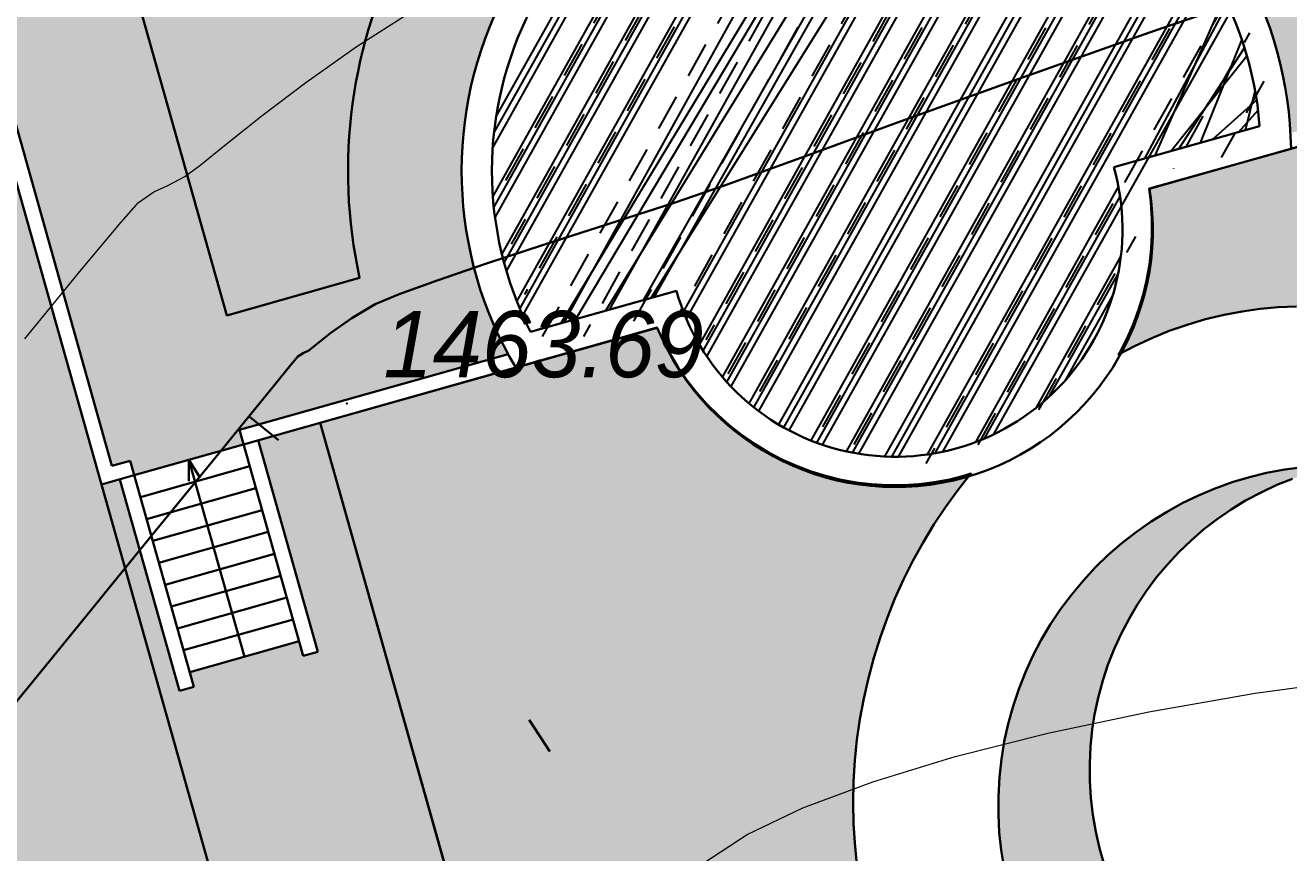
# Model space of a CAD drawing. Header units: millimetres. Extents: x 474337 to 1180020, y 4124662 to 4776603.
# Drawn here: x 790137 to 806816, y 4375199 to 4386120 of the extents above; entities that cross this region are included whole.
import ezdxf

# ---------------------------------------------------------------- set-up
doc = ezdxf.new("R2010")
doc.units = ezdxf.units.MM
doc.header["$PDMODE"] = 32
doc.header["$PDSIZE"] = 0.33
doc.layers.add('(004) Точки рельефа', color=7, linetype='Continuous')
doc.layers.add('(031) Горизонтали', color=42, linetype='Continuous')
doc.layers.add('(032) Горизонтали утолщенные', color=32, linetype='Continuous', lineweight=30)
doc.layers.add('(042) Бергштрих11', color=32, linetype='Continuous', lineweight=30)
doc.styles.add('D-431', font='')
doc.styles.get('D-431').set_extended_font_data('D431', italic=True)

# ---------------------------------------------------------------- blocks, each defined once
blk = doc.blocks.new('dfgfdgf')
at = {"lineweight": 30}
h = blk.add_hatch(color=72, dxfattribs=at)
h.dxf.hatch_style = 1
h.paths.add_polyline_path([(3363175.572349286, -577174.0589696533), (3364996.809610581, -577174.0589672691, -0.1774159377600449), (3366802.83021233, -573021.0367828972, 0.193708035067241), (3369075.572338318, -568381.9795753128), (3369075.572337842, -568268.0591272675, -0.07551545750118495), (3363175.572336888, -566490.8628164025)])
h = blk.add_hatch()
h.set_pattern_fill('CLAY', color=4, scale=99.99999999999997, angle=45.00000006659761)
h.set_pattern_definition([(45.0000000665976, (-575947067.8317208, -4598248916.742373), (-336.7596049315248, 336.7596041486615), []), (45.0000000665976, (-575947123.9583218, -4598248860.615773), (-336.7596049315248, 336.7596041486615), []), (45.0000000665976, (-575947180.0849223, -4598248804.489172), (-336.7596049315248, 336.7596041486615), []), (45.0000000665976, (-575947292.338124, -4598248692.23597), (-336.7596049315248, 336.7596041486615), [476.2499999999999, -317.4999999999999])])
h.paths.add_polyline_path([(3372975.572338318, -568447.0350367195), (3372975.572335934, -566447.035036683, -0.02702392205420983), (3370975.572335934, -566447.0350388495), (3370975.572338318, -568447.0350395805, -0.1934172464002262), (3368135.212090706, -574377.5789395935, 0.2407304600075199), (3366975.572350239, -578474.0589644081), (3368975.578885907, -578474.0589629776, 1.002089552791043), (3374975.565814557, -578474.058955825), (3376975.572350239, -578474.0589534409, 0.2407304600075227), (3375815.932599759, -574377.5789305336, -0.1934172464002246)])
for p, q in [((3361175.572335934, -565401.2028710014, -13.30600000009872), (3361175.572351193, -578674.0589715607, -13.30600000009872)), ((3360975.572335457, -565512.2448937065, -13.30600000009872), (3360975.572351193, -578874.0589720375, -13.30600000009872)), ((3368975.572350239, -578474.0589629776, -13.30600000009872), (3366975.572350239, -578474.0589644081, -13.30600000009872)), ((3374975.572350239, -578474.058955825, -13.30600000009872), (3376975.572350239, -578474.0589534409, -13.30600000009872)), ((3361175.572351193, -578674.0589715607, -13.30600000009872), (3361425.572351193, -578674.0589725144, -13.30600000009872)), ((3361425.572351193, -578674.0589715607, -13.30600000009872), (3361425.572355008, -581774.0589696533, -13.30600000009872)), ((3362925.572351193, -578674.0589701302, -13.30600000009872), (3362925.572355008, -581774.0589682228, -13.30600000009872)), ((3362925.572350716, -578674.058970607, -13.30600000009872), (3366609.109035706, -578674.0589653618, -13.30600000009872)), ((3360975.572351193, -578874.0589720375, -13.30600000009872), (3361425.57235167, -578874.0589710838, -13.30600000009872)), ((3361225.572352147, -578874.0589720375, -13.30600000009872), (3361225.572355008, -581774.058970607, -13.30600000009872)), ((3361425.57235167, -578874.0589710838, -13.30600000009872), (3362925.572351193, -578874.0589696533, -13.30600000009872)), ((3362175.572351193, -578874.058970607, -13.30600000009872), (3362098.447731232, -579142.4304477341, -13.30600000009872)), ((3362175.572354531, -581574.0589691765, -13.30600000009872), (3362175.572351193, -578874.058970607, -13.30600000009872)), ((3362175.572351193, -578874.058970607, -13.30600000009872), (3362252.696971154, -579142.4304477341, -13.30600000009872)), ((3362925.572351193, -578874.0589696533, -13.30600000009872), (3366658.354447102, -578874.0589658386, -13.30600000009872)), ((3363125.572350716, -578874.0589710838, -13.30600000009872), (3363125.572354054, -581774.0589686997, -13.30600000009872)), ((3361425.572352147, -579174.0589710838, -13.30600000009872), (3362925.57235167, -579174.0589691765, -13.30600000009872)), ((3361425.572352147, -579474.0589715607, -13.30600000009872), (3362925.57235167, -579474.0589696533, -13.30600000009872)), ((3361425.572352147, -579774.0589710838, -13.30600000009872), (3362925.572352147, -579774.0589696533, -13.30600000009872)), ((3361425.572352624, -580074.0589710838, -13.30600000009872), (3362925.572352624, -580074.0589691765, -13.30600000009872)), ((3361425.5723531, -580374.058970607, -13.30600000009872), (3362925.5723531, -580374.0589691765, -13.30600000009872)), ((3361425.572353577, -580674.0589701302, -13.30600000009872), (3362925.572353577, -580674.0589686997, -13.30600000009872)), ((3361425.572354054, -580974.0589701302, -13.30600000009872), (3362925.572354054, -580974.0589682228, -13.30600000009872)), ((3361425.572354054, -581274.058970607, -13.30600000009872), (3362925.572354054, -581274.0589686997, -13.30600000009872)), ((3361425.572354531, -581574.0589701302, -13.30600000009872), (3362925.572354054, -581574.0589686997, -13.30600000009872)), ((3361225.572355008, -581774.058970607, -13.30600000009872), (3361425.572355008, -581774.0589710838, -13.30600000009872)), ((3362925.572354531, -581774.0589696533, -13.30600000009872), (3363125.572354054, -581774.0589696533, -13.30600000009872))]:
    blk.add_line(p, q, dxfattribs=at)
at = {"lineweight": 30, "elevation": -13.30600000009872}
for points in [[(3369075.572337842, -568268.0591284401), (3369075.572338318, -568381.9795753128, -0.1937080350672396), (3366802.83021233, -573021.0367828972, 0.1774159377600455), (3364996.809610581, -577174.0589672691), (3363175.572349286, -577174.0589696533), (3363175.572336888, -566490.8628174431)], [(3370576.405132031, -568421.2369472153, -0.1938973094135333), (3367853.406549668, -574093.2553998596, 0.2588908915516306), (3366658.354448533, -578874.0589653618), (3368598.655972695, -578874.0589639313)], [(3373374.739544606, -568421.2369438774, 0.1938973094135333), (3376097.73814032, -574093.255389846, -0.2588908915516306), (3377292.7902529, -578874.058952964), (3375352.488728261, -578874.0589563019)], [(3370975.572338318, -568447.0350395805, -0.1934172464002267), (3368135.212090706, -574377.5789395935, 0.2407304600075183), (3366975.572350239, -578474.0589644081, 4.538970754518171)], [(3372975.572338318, -568447.0350367195, 0.1934172464002267), (3375815.932599759, -574377.5789305336, -0.2407304600075183), (3376975.572350239, -578474.0589534409, -4.538970754518171)]]:
    blk.add_lwpolyline(points, format="xyb", dxfattribs=at)
at = {"lineweight": 30}
for radius, start, end in [(2999.999999999999, 179.8804025087066, 0.1195976013499049), (3399.999999999999, 186.6504799272528, 353.3495202394531)]:
    blk.add_arc((3371975.572350239, -578480.3210684425, -13.30600000009872), radius, start, end, dxfattribs=at)

msp = doc.modelspace()

# ---------------------------------------------------------------- hatches: boundary and pattern name
at = {"lineweight": 30}
h = msp.add_hatch(color=74, dxfattribs=at)
h.dxf.hatch_style = 1
edge = h.paths.add_edge_path()
edge.add_line((791142.858121872, 4380058.070827484), (787512.8378745165, 4392917.329172573))
edge.add_arc((793330.2589710951, 4412799.362527847), 20715.63753754391, 214.949795198802, 253.6906883453296, ccw=False)
edge.add_line((776350.5971750021, 4400932.234658241), (756616.8378717924, 4395361.635821356))
edge.add_arc((757550.9454141855, 4392510.768746376), 2999.999996539947, 108.1417630862229, 155.5912177492283)
edge.add_line((754819.0844278336, 4393750.500786781), (752012.4665727915, 4385460.718791818))
edge.add_line((752012.4665728807, 4385460.718791962), (763424.4445422438, 4383523.27578894))
edge.add_line((763424.4445421696, 4383523.275788307), (762063.5971561291, 4384467.226981533))
edge.add_line((762063.597156167, 4384467.226982117), (762681.9377056804, 4388109.392821721))
edge.add_line((762681.937705636, 4388109.392821312), (764278.0710564667, 4388551.329232267))
edge.add_line((764278.0710564852, 4388551.329232216), (780446.7136138758, 4385806.334182135))
edge.add_line((780446.7136138678, 4385806.334182739), (779325.2826957799, 4379200.852165241))
edge.add_line((779325.2826957703, 4379200.852165222), (781297.0683723992, 4378866.096667244))
edge.add_line((781297.068372488, 4378866.09666729), (780184.0045970401, 4372309.899006437))
edge.add_line((780184.0045969486, 4372309.89900589), (779949.6959364569, 4370929.759703454))
edge.add_line((779949.6959365606, 4370929.759703636), (779372.2294575344, 4367528.359634925))
edge.add_line((779372.2294574976, 4367528.359634399), (775034.2165741387, 4368264.822206975))
edge.add_line((775034.2165740728, 4368264.822207451), (775101.164761609, 4368659.162185207))
edge.add_line((775101.1647616625, 4368659.162184715), (764016.4850511902, 4370541.038870336))
edge.add_line((764016.4850511551, 4370541.038870811), (765039.8389267507, 4376568.824904858))
edge.add_line((765039.8389267921, 4376568.824904442), (763899.7868140626, 4377359.621554069))
edge.add_line((763899.7868140936, 4377359.621554375), (764234.063753364, 4379328.5884128))
edge.add_line((764234.0637533665, 4379328.588413239), (750713.4976608142, 4381624.012244986))
edge.add_line((750713.4976607561, 4381624.012244225), (743444.3669685399, 4360153.505096902))
edge.add_line((743444.3669685125, 4360153.505097389), (759008.2981204472, 4357511.173539159))
edge.add_line((759008.2981204987, 4357511.173539162), (757647.4507353895, 4358455.124733319))
edge.add_line((757647.4507353306, 4358455.124732971), (758265.7912839126, 4362097.290571644))
edge.add_line((758265.7912839651, 4362097.290572166), (759861.9246338644, 4362539.226983122))
edge.add_line((759861.9246338606, 4362539.22698307), (776030.5671940452, 4359794.231932989))
edge.add_line((776030.5671941042, 4359794.23193264), (774909.1362746194, 4353188.749915142))
edge.add_line((774909.1362745762, 4353188.749915123), (776880.9219512051, 4352853.994417145))
edge.add_line((776880.9219511747, 4352853.994417191), (775767.8581752612, 4346297.7967582))
edge.add_line((775767.8581752777, 4346297.796758652), (775533.5443291819, 4344917.626908835))
edge.add_line((775533.5443291664, 4344917.626908302), (774956.0778501402, 4341516.226839591))
edge.add_line((774956.0778501034, 4341516.226840019), (770618.0649672102, 4342252.689412595))
edge.add_line((770618.0649672747, 4342252.689412117), (770685.0183399493, 4342647.059935391))
edge.add_line((770685.0183399916, 4342647.05993557), (759600.3386416265, 4344528.936619328))
edge.add_line((759600.3386415243, 4344528.936619759), (760623.6925171199, 4350556.722647286))
edge.add_line((760623.6925171614, 4350556.722646713), (759483.6403927903, 4351347.519304723))
edge.add_line((759483.6403927803, 4351347.519305229), (759817.9173320507, 4353316.486165517))
edge.add_line((759817.9173320532, 4353316.486165047), (742145.3980569295, 4356316.798552003))
edge.add_line((742145.398056984, 4356316.798552513), (737247.9898566473, 4341851.54235913))
edge.add_line((737247.9898566008, 4341851.542358398), (709857.8363758351, 4296443.396559943))
edge.add_arc((712517.7914998531, 4295056.083062172), 3000.00000061946, 152.4554713940876, 276.6997558660377)
edge.add_line((712867.791015625, 4292076.56962204), (732177.9812309721, 4296180.354514671))
edge.add_line((732177.9812309742, 4296180.354514122), (731830.4968300192, 4300019.685190993))
edge.add_line((731830.4968299866, 4300019.685191154), (736178.4058240885, 4300410.436906897))
edge.add_line((736178.4058240652, 4300410.436906815), (734727.4939336097, 4319832.006400984))
edge.add_line((734727.4939336777, 4319832.006401062), (741078.811841243, 4320306.489304311))
edge.add_line((741078.8118412495, 4320306.489304543), (742014.1460951718, 4321880.544523583))
edge.add_line((742014.1460951567, 4321880.544523239), (745566.2144921441, 4322145.906098644))
edge.add_line((745566.2144920826, 4322145.906099319), (746725.0445836511, 4320728.297967691))
edge.add_line((746725.0445836782, 4320728.297966957), (753076.4318101648, 4321202.786047428))
edge.add_line((753076.4318101406, 4321202.786047935), (753169.1457428784, 4319960.964285784))
edge.add_line((753169.1457428932, 4319960.964285851), (756160.7195553939, 4320183.895994987))
edge.add_line((756160.719555378, 4320183.89599514), (757215.1852941819, 4306069.062598543))
edge.add_line((757215.1852942705, 4306069.062598228), (752229.1988877978, 4305696.57843951))
edge.add_line((752229.1988877058, 4305696.578439713), (752527.1933373185, 4301707.693969361))
edge.add_line((752527.1933373213, 4301707.693968773), (748139.4204216346, 4301379.900074444))
edge.add_line((748139.4204217196, 4301379.900074959), (748184.1195892022, 4300781.567404453))
edge.add_line((748184.1195892096, 4300781.567404747), (744856.8596652416, 4300533.000414965))
edge.add_line((744856.8596651554, 4300533.000414848), (745208.4481462548, 4292081.724928507))
edge.add_line((745208.4481463432, 4292081.724927902), (746925.9812364631, 4269947.3545175))
edge.add_line((746925.9812364578, 4269947.354517937), (751348.981236327, 4269079.3545191))
edge.add_line((751348.9812362194, 4269079.35451889), (753118.9812357394, 4271029.354519972))
edge.add_line((753118.9812357426, 4271029.354519844), (753932.2509355347, 4274133.482828381))
edge.add_line((753932.2509355545, 4274133.482829094), (753819.8400434062, 4274189.149869963))
edge.add_line((753819.8400434256, 4274189.149869919), (755767.2788287299, 4280410.103343625))
edge.add_line((755767.2788287401, 4280410.10334301), (762025.5699245845, 4293875.473556372))
edge.add_line((762025.569924593, 4293875.473556519), (762927.2708352227, 4294985.642415861))
edge.add_line((762927.2708351612, 4294985.642416), (763792.0061671135, 4295461.696672773))
edge.add_line((763792.0061671734, 4295461.69667244), (764488.0188607342, 4295428.742747941))
edge.add_line((764488.0188606977, 4295428.74274826), (767707.9812305212, 4293450.354521707))
edge.add_line((767707.9812306166, 4293450.354521751), (770597.9812311588, 4290687.354523397))
edge.add_line((770597.9812310934, 4290687.354523659), (770844.8378306694, 4289929.086873292))
edge.add_line((770844.8378306627, 4289929.086873055), (772276.7757067935, 4289102.095524543))
edge.add_line((772276.775706768, 4289102.095524788), (772510.8511687437, 4291780.358070465))
edge.add_line((772510.8511687517, 4291780.358070374), (779230.0863723211, 4317707.598745205))
edge.add_line((779230.0863723755, 4317707.598745346), (783939.8761070871, 4335881.080996362))
edge.add_line((783939.8761070967, 4335881.08099556), (788793.1224360092, 4347430.573498861))
edge.add_arc((796894.3725156784, 4343510.146588326), 9000.000000837656, 91.46674104019252, 154.1763307236685, ccw=False)
edge.add_line((796664.002535224, 4352507.19775486), (798917.8351808962, 4352515.447771579))
edge.add_line((798917.8351808786, 4352515.447771072), (791142.8581219199, 4380058.070826658))
h = msp.add_hatch(color=253, dxfattribs=at)
h.dxf.hatch_style = 1
h.paths.add_polyline_path([(808462.7906000614, 4398946.666759491, 0.003970337575685585), (808680.8719141483, 4399188.727240562), (807184.3931726217, 4400515.58494854, -0.1242816998926293), (799693.3833627701, 4395411.479293823), (800240.2359240055, 4393474.267436028, 0.1935040207858734), (804397.4875357151, 4388767.365237236, -0.2480971530520971), (806839.4612759352, 4384696.885920525), (810384.4602029324, 4385697.59822464), (810438.7945225239, 4385505.120221138), (811882.3795458078, 4385912.627620697), (811828.045226574, 4386105.105623245), (812068.6427308321, 4386173.023523331)])
h.paths.add_polyline_path([(806834.034314394, 4397354.666659355), (809736.3553005457, 4387073.265347481), (807983.6147446632, 4386578.486908913, 0.1774159377600469), (805117.2603644133, 4390084.669483185, -0.1937080350672392), (801669.6959404945, 4393931.812328339), (801638.7469896078, 4394041.448231697, 0.07551545750467799)], flags=16)
h.paths.add_polyline_path([(796998.691319704, 4394650.798816681, -0.1242816998698411), (787944.45829463, 4395084.373282433), (787362.7007542849, 4393170.85344696, 0.003970337565356283), (787675.1662641764, 4393078.560213089), (791281.0183953047, 4380304.916975975), (791521.615899086, 4380372.834874153), (791575.9502191544, 4380180.356872559), (793019.5352414846, 4380587.86427021), (792965.2009227276, 4380780.342272758), (796510.1998497248, 4381781.054577827, -0.2480971530107912), (796463.2251284122, 4386527.614487648, 0.19350402050193), (797545.5438827276, 4392713.586948395)])
h.paths.add_polyline_path([(796056.8848990202, 4392465.752954483), (796087.8338490725, 4392356.117052078, -0.1937080350672381), (795160.8696042299, 4387274.095226288, 0.177415937760046), (794551.0315828323, 4382786.623636246), (792798.2910274267, 4382291.845196724), (789895.9700422287, 4392573.246509552, 0.07551545750244902)], flags=16)
h = msp.add_hatch(color=253, dxfattribs=at)
h.dxf.hatch_style = 1
h.paths.add_polyline_path([(812315.45505023, 4386034.879838943), (812074.8575488329, 4385966.961938858), (812862.7051864862, 4383176.030894279), (812670.2271848917, 4383121.696574211), (812615.892865181, 4383314.174578667), (811172.3078409433, 4382906.667180061), (811226.6421616077, 4382714.189176559), (811034.164157629, 4382659.854855537), (810246.316519618, 4385450.78590107), (809428.2850046158, 4385219.865040779), (818639.977207303, 4352587.670062065), (821753.9988116026, 4352599.068748474)])
h.paths.add_polyline_path([(794030.044759512, 4380873.119450569), (793212.0132454634, 4380642.198592186), (793999.8608831167, 4377851.267546654), (793807.3828810453, 4377796.933226585), (793753.0485608578, 4377989.411230087), (792309.463537693, 4377581.903831482), (792363.7978568077, 4377389.425827026), (792171.3198543787, 4377335.091508865), (791383.472217083, 4380126.02255249), (791142.8747115135, 4380058.104652405), (798917.8403772116, 4352515.478382111), (802031.8619815111, 4352526.87706852)])
h = msp.add_hatch(color=74, dxfattribs=at)
h.dxf.hatch_style = 1
h.paths.add_polyline_path([(801855.8886785507, 4379051.271743774), (801989.7282521725, 4379293.149284363), (802133.2333025932, 4379529.420580864), (802286.1693835258, 4379759.699604988), (802448.2866085768, 4379983.610087395), (802620.9845993519, 4380202.885825157), (802540.2972277403, 4380177.325962067), (802340.4741057158, 4380127.119531631), (802137.9764795303, 4380089.110625267), (801933.5481885672, 4380063.438862801), (801727.940163374, 4380050.198542595), (801521.9076712132, 4380049.438302994), (801303.9153403044, 4380062.612508774), (801107.8669017553, 4380085.99477005), (800908.8227555752, 4380121.836881638), (800703.3438876867, 4380172.200409889), (800511.7661509514, 4380231.335663795), (800318.6649957895, 4380304.042040825), (800125.6979976892, 4380390.74881649), (799948.2343130112, 4380483.42004776), (799771.7151584625, 4380589.678948402), (799588.6304451227, 4380716.845700264), (799429.7083326578, 4380841.990338326), (799278.4633415937, 4380976.408996582), (799135.4685498476, 4381119.600370407), (799001.2602311373, 4381271.024360657), (798870.7838028669, 4381438.139515877), (798750.3216456175, 4381614.131487846), (798646.8921720982, 4381786.328539848), (798549.6906776428, 4381973.481807709), (798479.0630931854, 4382129.001114845), (794030.051266551, 4380873.096400261), (796947.8288340569, 4370536.940518379), (801155.6444115639, 4374761.477132797), (801115.7174085379, 4375044.826607704), (801087.7919535637, 4375327.497933388), (801072.1229079962, 4375586.085036278), (801066.5674785376, 4375862.466134071), (801072.1856833696, 4376138.845993996), (801088.9683465958, 4376414.773072243), (801116.8880544901, 4376689.796565056), (801155.899196744, 4376963.467144966), (801205.9380438328, 4377235.337696075), (801266.9228481054, 4377504.964037895), (801338.7539818287, 4377771.905660629), (801421.3140945435, 4378035.726439476), (801514.4683092833, 4378295.995344162), (801618.0644382238, 4378552.28715229), (801731.9332377911, 4378804.183134079)])
h.paths.add_polyline_path([(809427.2886424065, 4385221.231528282), (804972.1673412323, 4383962.977945328), (804995.0607370138, 4383784.310450554), (805009.3888735771, 4383562.193637848), (805010.5043581724, 4383364.269486427), (805000.4202078581, 4383169.298251152), (804977.3327542543, 4382964.561992645), (804937.9535515308, 4382745.073493004), (804894.2064203024, 4382561.159039497), (804834.4728907347, 4382363.9741745), (804762.9035848379, 4382170.770136833), (804679.7614011765, 4381982.256628036), (804572.3582133055, 4381773.921994209), (804787.4124382734, 4381888.041073799), (805009.4935914278, 4381992.15336132), (805236.4530597925, 4382085.152319908), (805487.5549457073, 4382172.722914696), (805716.0920628309, 4382240.192501068), (805962.0095940828, 4382299.39391613), (806199.917350173, 4382344.45868206), (806439.1763664484, 4382377.800149918), (806679.0952558517, 4382399.418100357), (806918.9595297575, 4382409.36339283), (807159.1923378706, 4382407.678855896), (807404.0751007795, 4382393.828245163), (807647.9728996754, 4382367.880783081), (807890.2885342836, 4382329.899999619), (808130.4286822081, 4382279.978899002), (808367.8053437471, 4382218.239711761), (808601.8372892141, 4382144.833611488), (808831.9514753819, 4382059.940335274), (809057.5844548941, 4381963.767753601), (809278.1837505102, 4381856.551346779), (809493.2092126608, 4381738.553645134), (809702.1343364716, 4381610.063570023), (809904.4475570917, 4381471.395738602), (810099.6534984112, 4381322.889685631), (810287.2741861343, 4381164.909040451), (810658.0992575884, 4380863.278040886)])
h.paths.add_polyline_path([(804188.8299540281, 4376374.96819973), (804199.8017581701, 4376600.758467674), (804223.1875777245, 4376825.521092415), (804254.0542122126, 4377025.534378052), (804299.9228166342, 4377243.469707489), (804362.059374094, 4377472.357495308), (804430.0217067003, 4377678.595294952), (804507.4108580351, 4377877.874053955), (804599.1873216629, 4378080.794882774), (804712.4748330116, 4378296.431409836), (804815.0866852999, 4378470.205101967), (804938.5725601912, 4378655.545491219), (805071.9401680231, 4378833.907247543), (805214.7959976196, 4379004.764091492), (805366.7185416222, 4379167.611888885), (805527.2595391273, 4379321.970136642), (805695.945299387, 4379467.383375168), (805872.278100133, 4379603.422544479), (806055.7376557589, 4379729.686239243), (806245.7826507092, 4379845.801900864), (806459.9444365501, 4379959.940092087), (806660.2015446424, 4380053.080301285), (806864.9132840633, 4380135.208518982), (807073.410161972, 4380206.113492966), (807285.0009726286, 4380265.628472328), (807486.5199213028, 4380312.269403458), (807469.5979801416, 4380312.186714172), (807224.3128304482, 4380305.143540382), (807003.2491239309, 4380287.824874878), (806766.4699816704, 4380256.540851593), (806524.7265154123, 4380211.028259277), (806299.5683939457, 4380156.471716881), (806070.4904885292, 4380087.870791435), (805834.1999992132, 4380002.481456757), (805625.6911137104, 4379914.997844696), (805410.6768916845, 4379811.017383575), (805201.4936718941, 4379695.754932404), (804998.7329018116, 4379569.536382675), (804790.7690477371, 4379423.189147949), (804614.7520786524, 4379285.688446045), (804434.61769557, 4379128.861611366), (804263.0740318298, 4378962.681517601), (804100.6061111689, 4378787.618023872), (803947.6732977629, 4378604.16610527), (803804.7079930305, 4378412.844454765), (803672.114420414, 4378214.19401741), (803550.2674735785, 4378008.776457787), (803439.5116645098, 4377797.172575951), (803340.1601451635, 4377579.980662346), (803252.493822217, 4377357.814805031), (803176.7605638504, 4377131.303160667), (803113.1744992733, 4376901.086166382), (803061.9154132605, 4376667.814741135), (803023.1282331944, 4376432.148435593), (802996.9226287603, 4376194.75357914), (802983.3170541525, 4375940.776591301), (802983.2076610327, 4375703.546368599), (802995.6092543602, 4375466.783161163), (803020.4665198326, 4375231.132216454), (803057.6920982599, 4374997.235361099), (803107.4390558004, 4374765.78392601), (803182.1113883257, 4374532.654686928), (803261.4853901863, 4374317.058235168), (803349.9619474411, 4374105.025724411), (803450.5130758286, 4373890.889979362), (803557.134134531, 4373686.960704803), (803660.5479570627, 4373506.454146385), (803799.1981452703, 4373288.949735641), (803915.2614039183, 4373121.388849258), (804054.7290502787, 4372937.373644829), (804119.3764286041, 4372859.253458977), (804201.9148210287, 4372759.513690948), (804201.9365175962, 4372759.492079735), (805122.7086831331, 4373683.97654438), (804985.8770126104, 4373859.637113571), (804858.7595351934, 4374042.505327225), (804740.6175385714, 4374234.101993561), (804635.2213125229, 4374427.580491066), (804539.4601409435, 4374628.651238441), (804454.7582681179, 4374834.625134468), (804381.3656160831, 4375044.894429207), (804319.4987390041, 4375258.838704109), (804269.3401838541, 4375475.82669735), (804230.6473453045, 4375698.498529434), (804204.2701493502, 4375923.131813049), (804190.318198204, 4376148.856892586)])
h.paths.add_polyline_path([(801931.4433888197, 4372752.992486954), (801811.10711658, 4373022.150951385), (801683.890003562, 4373330.109824181), (801591.375524044, 4373569.327890396), (797715.7059127092, 4369678.290683746), (798294.5891867876, 4369101.69370079)])
h.paths.add_polyline_path([(812214.7984137535, 4375348.709243774), (812096.461989522, 4375021.404921532), (812018.8446246386, 4374810.08387661), (811929.5968372822, 4374603.405691147), (811828.9947878122, 4374402.009895325), (811717.3497692347, 4374206.519664764), (811595.0072469711, 4374017.539913177), (811462.3457864523, 4373835.655398369), (811319.7758836746, 4373661.428930283), (811167.7386943102, 4373495.399618149), (811006.7046681643, 4373338.081208229), (810837.1720943451, 4373189.960493088), (810659.6655614376, 4373051.495803833), (810468.5950937271, 4372919.341517448), (810282.9506276846, 4372805.217111588), (810084.907900691, 4372698.16517067), (809873.674215436, 4372599.239953041), (809672.5140601397, 4372517.891335487), (809459.4390212297, 4372445.227263451), (809242.6531553268, 4372384.523653984), (809022.8272663355, 4372335.968343735), (808800.6415638924, 4372299.711575508), (808566.4487081766, 4372275.343299866), (808351.9459382296, 4372264.504026413), (808126.8244205713, 4372265.662189484), (807902.1155984402, 4372279.336443901), (807678.5147936344, 4372305.484477043), (807438.2951484919, 4372348.292948723), (807223.7958239317, 4372398.800458908), (807010.8397432566, 4372461.440746307), (806801.2732473612, 4372535.813124657), (806595.8143385649, 4372621.72435379), (806395.1587543488, 4372718.935035706), (806199.9792952538, 4372827.161956787), (806010.924813509, 4372946.080143929), (804938.6988717318, 4371869.602668762), (804938.7244877815, 4371869.588908195), (805107.6865361929, 4371785.001432419), (805270.7902144194, 4371711.732914925), (805441.6308679581, 4371643.677726746), (805631.5486787558, 4371578.133215904), (805796.9810256958, 4371529.466005325), (806147.7788581848, 4371498.626031876), (806498.1453667879, 4371455.287843704), (806836.9600253105, 4371401.478933334), (807183.1702917814, 4371333.88176918), (807516.8931834698, 4371256.726921082), (807856.6011894941, 4371165.473104477), (808197.6880148649, 4371060.651796341), (808528.123884201, 4370946.26475811), (808854.3314427137, 4370820.374213219), (809175.9109182358, 4370683.13637352), (809489.8722121716, 4370536.039689064), (809793.7867969275, 4370380.742919922), (810079.1659933329, 4370222.957302094), (810378.8288068771, 4370043.302889824), (810677.1635204554, 4369849.673845291), (810959.2414084673, 4369652.423311234), (811234.3759542704, 4369445.536478043), (811502.2304897308, 4369229.262521744), (811724.5531167984, 4369036.709256172), (813494.112852931, 4370816.769042969)])
h.paths.add_polyline_path([(806957.6112499237, 4369738.863344193), (806697.9560933113, 4369788.080665588), (806409.4199893475, 4369831.161757469), (806111.07725811, 4369863.512374878), (805828.3995004892, 4369883.329345703), (805536.8037449121, 4369892.336036682), (805275.536365509, 4369978.519108772), (805013.1937612295, 4370076.302124023), (804763.6099692583, 4370179.955406189), (804513.6705942154, 4370294.925406456), (804253.759628892, 4370427.199514389), (804027.5963459015, 4370552.560880661), (803792.1449581385, 4370694.864044189), (803562.1945869923, 4370845.89485836), (803338.0685739517, 4371005.440937042), (803120.082069397, 4371173.277924538), (802908.5329037905, 4371349.157698631), (799486.9671909809, 4367914.024975777), (801192.0165128708, 4366215.709722519), (801439.5952395201, 4366407.636249542), (801657.9344922304, 4366562.064571381), (801882.832678318, 4366706.774508476), (802136.3604676723, 4366853.319688797), (802350.5650253296, 4366965.945865631), (802592.5001900196, 4367079.909133911), (802840.6188211441, 4367183.681378365), (803096.1690803766, 4367277.404408455), (803355.8941369057, 4367359.704577446), (803619.2407158613, 4367430.374968529), (803885.6497912407, 4367489.240153313), (804151.7656853199, 4367535.781082153), (804416.3805974722, 4367570.197761536), (804658.6871554852, 4367591.932433128), (804925.8424884081, 4367604.127071381), (805193.2756311893, 4367604.600298882), (805460.4727492332, 4367593.351184845), (805741.4609758854, 4367568.562255859), (805998.1969429255, 4367534.860556602), (806264.5854309797, 4367487.795442581), (806528.6251546144, 4367428.966128349), (806789.7968620062, 4367358.488327026), (807047.5869450569, 4367276.500658989), (807301.4884439707, 4367183.164375305), (807551.002047658, 4367078.66304493), (807795.637075901, 4366963.202191353), (808034.9124424458, 4366837.008892059), (808268.3576016426, 4366700.33132267), (808495.5134729147, 4366553.43828392), (808715.9333449602, 4366396.618655205), (808929.1813770533, 4366230.182783127), (810561.1920665503, 4367868.705895424), (810344.7782207727, 4368064.294845581), (810120.8573846817, 4368251.292554855), (809889.7957719564, 4368429.391495705), (809651.9468017817, 4368598.319254875), (809397.3471775055, 4368763.998486519), (809132.6237145662, 4368921.158293724), (808901.3622977734, 4369047.564054489), (808640.0972750187, 4369177.369286537), (808373.9563610554, 4369296.8592453), (808077.4075074196, 4369415.137104988), (807828.6819915771, 4369504.178320885), (807543.3802397251, 4369593.59476757), (807252.0938704014, 4369672.119269371)])
h.paths.add_polyline_path([(797649.7987525463, 4368050.229200363), (800540.1034938097, 4357811.39513588), (802123.9452933073, 4359401.517100334), (802004.0758236647, 4359570.17606926), (801894.3180290461, 4359745.583490372), (801795.0507749319, 4359927.133895874), (801706.6167120934, 4360114.200605392), (801629.3210972548, 4360306.137901306), (801560.1452987194, 4360514.374168396), (801509.1730829477, 4360701.959597588), (801466.73541224, 4360904.477700233), (801436.2642148733, 4361109.138500214), (801417.8646712303, 4361315.235551834), (801417.6101794243, 4361517.665280342), (801428.4412896633, 4361719.805199623), (801450.3254987001, 4361921.048687935), (801483.1971305609, 4362120.791812897), (801526.9575396776, 4362318.435144424), (801581.4753992558, 4362513.385557175), (801650.3998421431, 4362714.541575432), (801722.0972480774, 4362892.877271652), (801807.7792304754, 4363076.279718399), (801909.607962966, 4363264.957087517), (802018.299025774, 4363441.780990601), (802123.136972785, 4363594.558367729)])
h.paths.add_polyline_path([(804461.7269464731, 4365863.542221069), (804239.5859884024, 4365826.698904991), (804019.6208113432, 4365778.539214134), (803802.4075065851, 4365719.189278603), (803588.5149568319, 4365648.804535866), (803378.5033489466, 4365567.569324493), (803172.922706008, 4365475.696399689), (802972.3114453554, 4365373.426380157), (802767.4257864952, 4365254.71267128), (802588.0842928886, 4365138.792963982), (802405.4746952057, 4365007.044075012), (802978.8325824738, 4364435.950655937), (803128.059618473, 4364536.928927422), (803282.1515111923, 4364630.314058304), (803440.7230300903, 4364715.872384071), (803607.7640584707, 4364795.216937065), (803791.2464317083, 4364870.403302193), (803939.2941308022, 4364923.544589043), (804111.7159321308, 4364975.856257439), (804286.5394551754, 4365019.475327492), (804463.3281685114, 4365054.292731285)])
h.paths.add_polyline_path([(807429.9775722027, 4365256.34623909), (807252.9971876144, 4365366.427931786), (807104.0673578978, 4365450.161766052), (806918.3641380072, 4365542.038020134), (806760.8762403727, 4365611.411149025), (806583.808455348, 4365679.334857941), (806403.6479356289, 4365738.570396423), (806210.7262022495, 4365791.239180565), (806035.758725524, 4365830.437576294), (805848.9005568027, 4365862.851835251), (805660.6862765551, 4365886.103507996), (805662.3855769634, 4365027.285355568), (805845.8193472624, 4364992.054564476), (806021.6353826523, 4364949.121393204), (806191.2866306305, 4364898.834863663), (806356.4916329384, 4364841.095822334), (806522.7074946165, 4364773.657556534), (806677.3297965527, 4364702.331999779), (806835.3315910101, 4364619.845389366), (806989.1084425449, 4364529.728647232), (807138.2952538729, 4364432.195534706), (807735.5013048649, 4365031.81581974), (807585.4823637009, 4365147.787097931)])
h.paths.add_polyline_path([(809387.4659768343, 4362354.763746262), (809335.7342609167, 4362584.009489059), (809281.6541787386, 4362780.562989235), (809211.4165663719, 4362992.974421501), (809126.7484371662, 4363209.857791901), (809039.0325707197, 4363405.723875046), (808937.3318582773, 4363604.994807243), (808813.915438652, 4363816.976536751), (808704.2269694805, 4363986.75450325), (808573.4254462719, 4364168.25629425), (808002.2639317513, 4363594.830039978), (808118.5524554253, 4363420.58757019), (808213.547523737, 4363260.920880318), (808305.130492568, 4363085.775179863), (808386.9633321762, 4362905.867306709), (808458.7993837595, 4362721.739528656), (808520.4221235514, 4362533.946838379), (808573.507868886, 4362334.199895859), (808615.1316279173, 4362131.302023888), (808642.7721545696, 4361949.559166908), (808662.1458340883, 4361743.294447899), (808669.9413733482, 4361560.111301422), (808667.8249231577, 4361371.014252663), (808655.7815960646, 4361182.290252686), (808633.8446673155, 4360994.45923996), (808602.0747401714, 4360808.039719582), (808560.5595303774, 4360623.546039581), (808509.4136359692, 4360441.487228394), (808445.6909896135, 4360254.612389565), (808375.559322238, 4360079.591921806), (808298.6017625332, 4359912.747795105), (808211.7362084389, 4359747.517134666), (808115.0704503059, 4359584.984924316), (808010.0022636652, 4359427.753637314), (808583.4101314545, 4358856.610437393), (808719.6163824797, 4359047.616375923), (808845.4487255812, 4359245.610397339), (808965.0382285118, 4359459.101244926), (809064.5913631916, 4359660.293046951), (809157.2786920071, 4359875.802837372), (809238.3479537964, 4360095.946395874), (809307.5686913729, 4360320.097909927), (809364.7441254854, 4360547.620173454), (809409.7117233276, 4360777.866404533), (809442.3436533213, 4361010.182069778), (809462.2962788343, 4361244.245061874), (809470.0752283335, 4361456.622786522), (809466.8895087242, 4361680.323011398), (809452.337295413, 4361903.572136879), (809426.4562116861, 4362125.792990685)])
h.paths.add_polyline_path([(812722.6150525808, 4364562.823575974), (812653.9534451962, 4364819.088479042), (812572.9533737898, 4365071.526304245), (812491.0636997223, 4365293.063688278), (812391.1788287163, 4365528.577106476), (812280.3264027834, 4365759.131415367), (812158.7518277168, 4365984.216216087), (812026.724250555, 4366203.333210945), (811884.5359553099, 4366415.997317314), (811732.5017229319, 4366621.737737656), (811570.9581278563, 4366820.099000931), (811400.263141036, 4367010.638606071), (809851.1600868702, 4365455.39313221), (810017.6957893372, 4365245.383337975), (810174.9560950994, 4365028.09262085), (810322.305478692, 4364804.444272041), (810459.7913814783, 4364574.366286278), (810587.0376602411, 4364338.470889091), (810712.6173825264, 4364076.744329453), (810809.8489359617, 4363851.059915543), (810907.1926475763, 4363593.795495033), (810995.87872684, 4363321.660106659), (811064.019389987, 4363078.554660797), (811125.2102838755, 4362816.312983513), (811173.0184727907, 4362563.760809898), (811211.3452386856, 4362297.726065636), (811238.3243768215, 4362022.827504158), (811252.6776186228, 4361761.885533333), (811255.5793539286, 4361492.408171654), (811246.6859031916, 4361224.486667633), (811223.1190834045, 4360933.337821007), (811193.416603446, 4360689.700894356), (811149.1678074598, 4360424.586824417), (811093.2832077742, 4360161.679355621), (811025.8713043928, 4359901.488923073), (810947.0629776716, 4359644.520689011), (810857.0112349987, 4359391.273558617), (810755.8909111023, 4359142.239210129), (810643.8983339071, 4358897.90114975), (810846.8755108118, 4359053.606525421), (811042.3038421869, 4359218.687208176), (811229.7507245541, 4359392.777769089), (811408.8011734486, 4359575.4927845), (811579.0588070154, 4359766.427755356), (811740.1467074156, 4359965.159980774), (811891.708258152, 4360171.249501228), (812033.4079322815, 4360384.240070343), (812164.9320349693, 4360603.660159111), (812285.9893996716, 4360829.024011612), (812396.3120287657, 4361059.832709312), (812497.2925541401, 4361300.034990311), (812588.1326506138, 4361549.504356384), (812666.7638677359, 4361803.340888023), (812725.7380262613, 4362027.139670372), (812779.2165982723, 4362277.307050705), (812822.687738657, 4362545.259102821), (812850.6016410589, 4362783.798837662), (812868.6468522549, 4363052.26069355), (812873.8131341934, 4363305.350275993), (812866.4053795338, 4363569.385343552), (812849.4277001619, 4363805.66067791), (812819.1108900309, 4364059.677400589), (812776.8791481256, 4364311.986884117)])
h.paths.add_polyline_path([(813868.4734846354, 4369490.605635643), (812600.497633338, 4368215.58363533), (812801.5856776237, 4367995.843099594), (812993.353987217, 4367767.87473774), (813175.4419111013, 4367532.102285385), (813361.1133681536, 4367267.939727783), (813518.6130120754, 4367023.035720825), (813660.5385793447, 4366782.131736755), (813800.9093222618, 4366519.375710487), (813931.4832189083, 4366247.998418808), (814048.1635524035, 4365977.44448185), (814154.6162647009, 4365699.213450432), (814249.3653982878, 4365416.782408714), (814338.4477920532, 4365105.321287155), (814405.3849247694, 4364829.998808861), (814461.8442091942, 4364549.241261482), (814509.9651898146, 4364240.884464264), (814542.5084853172, 4363959.056962013), (814564.3013180494, 4363661.954637527), (814573.6767989397, 4363364.20167923), (814570.6185936928, 4363066.316841125), (814555.1320272684, 4362768.819108963), (814527.2440804243, 4362472.226791382), (814487.0033400059, 4362177.056622505), (814434.4799141884, 4361883.82285881), (814369.7653073072, 4361593.036377907), (814292.9722681046, 4361305.203800201), (814196.1756386757, 4360998.34581852), (814101.384270072, 4360734.684240341), (813985.327586174, 4360450.731471062), (813868.0020897388, 4360193.346489906), (813723.1342997551, 4359909.663397789), (813574.3288086653, 4359646.511248589), (813422.1972922087, 4359401.255634308), (813254.471760273, 4359154.479099274), (813077.7107836008, 4358916.3357687), (812891.1797745228, 4358685.709071159), (812695.207272768, 4358463.011837006), (812490.1399422884, 4358248.641469002), (812276.341919899, 4358042.979261398), (812054.1941673756, 4357846.389727592), (811824.0938163996, 4357659.219939232), (811586.4535082579, 4357481.798851967), (811341.7007346153, 4357314.436650276), (811090.2771875858, 4357157.424084663), (810832.6381143332, 4357011.031830788), (810569.2516901493, 4356875.509801865), (812541.9127010107, 4354910.639787674), (816782.4331644773, 4359167.974534988)])
h.paths.add_polyline_path([(807732.395581603, 4357998.366814613), (807156.5498834848, 4358571.93821907), (807007.1458077431, 4358471.234591484), (806833.4711196423, 4358367.699515343), (806694.176363945, 4358292.866926193), (806531.3922932148, 4358215.647992134), (806362.870627284, 4358145.928431511), (806176.4985045195, 4358080.450016022), (806022.7581543922, 4358034.107493401), (805846.560225606, 4357990.549539566), (805671.0296214819, 4357956.262158394), (805672.3640959263, 4357281.825298309), (805672.6368900537, 4357143.956685066), (805876.2331541777, 4357171.545585632), (806078.1315125227, 4357209.619719505), (806277.7923417091, 4357258.077325821), (806474.6820039749, 4357316.788887978), (806668.2742636204, 4357385.597486496), (806873.7414853573, 4357471.800047874), (807043.5070928335, 4357552.743671417), (807224.1447639465, 4357650.634519577), (807399.4819188118, 4357757.730124474), (807569.0499280691, 4357873.744247437)])
h.paths.add_polyline_path([(803939.685111165, 4358088.332943916), (803769.6947118044, 4358149.352414131), (803608.5382665396, 4358216.197335243), (803452.6022452116, 4358289.802521706), (803293.5785685778, 4358374.851687431), (803139.0141922235, 4358467.757349968), (802989.2629047632, 4358568.257343292), (802415.8150299788, 4357992.535663605), (802585.4516534805, 4357863.909891129), (802764.0825275183, 4357743.155153275), (802944.4940069914, 4357634.716959), (803105.9363225698, 4357547.620129585), (803296.6660636663, 4357457.479531288), (803492.7245194912, 4357377.334791183), (803692.4754588604, 4357307.870241165), (803881.0080651045, 4357252.667844772), (804072.9442133904, 4357206.69536972), (804275.1279666424, 4357169.243461609), (804478.9831621647, 4357142.336688042), (804477.3407864571, 4357955.017279625), (804300.2967272997, 4357989.161987305), (804115.4400182962, 4358035.043661118)])
h.paths.add_polyline_path([(808966.9586106539, 4356777.766305923), (808771.8037499189, 4356621.080018997), (808570.3841207027, 4356472.529452324), (808363.040374279, 4356332.366059303), (808134.0006121397, 4356191.758184433), (807906.9419853687, 4356065.366384506), (807709.0007412434, 4355964.485415459), (807481.5413204432, 4355860.083192825), (807248.2844206095, 4355764.479767799), (807003.0596603155, 4355675.988150597), (806751.3824247122, 4355597.291992188), (806493.738207221, 4355528.510951042), (806231.6290394068, 4355470.751625061), (805965.8697416782, 4355424.397908211), (805697.2175899744, 4355389.744064331), (805426.3898806572, 4355367.013345718), (805154.0751501322, 4355356.370314598), (804880.9404165745, 4355357.929219246), (804637.0406199694, 4355369.102956772), (804367.7451207638, 4355393.435365677), (804099.7924932241, 4355429.677903175), (803824.1660667658, 4355479.924498558), (803553.5999064445, 4355542.083782196), (803290.017064929, 4355615.232209206), (803043.4765766859, 4355695.102703094), (802786.031825304, 4355791.496470451), (802533.1113010645, 4355899.42647171), (802283.0914480686, 4356019.824308395), (802049.4370206594, 4356145.182321548), (801823.4981892109, 4356279.237094879), (801599.3058270216, 4356425.921416283), (801383.7270245552, 4356580.769142151), (801173.9473676682, 4356745.743814468), (800914.4641354084, 4356485.231692314), (802031.8619815111, 4352526.87706852), (813193.6840730906, 4352567.734237671)])
h.paths.add_polyline_path([(817312.2837287188, 4357290.991832733), (813746.3703705072, 4353710.939106941), (814887.8821166754, 4352573.935746193), (818639.9772074223, 4352587.670062065)])

# ---------------------------------------------------------------- linework, layer by layer
at = {"layer": '(004) Точки рельефа', "linetype": 'ByBlock', "lineweight": -2}
msp.add_point((794382.4067659378, 4381126.606732368, 1462183.688374203), dxfattribs=at)
at = {"layer": '(031) Горизонтали', "color": 42, "linetype": 'Continuous', "lineweight": 0}
for points, elevation in [([(790131.7880567312, 4381982.876801491), (790880.3565701246, 4382894.71340847), (791401.0379596949, 4383520.482707977), (791631.1929066181, 4383782.097885132), (791835.9093720913, 4383920.954444885), (792020.538092494, 4384004.583669662), (792244.929541707, 4384122.175820351), (792441.251816988, 4384270.197577477), (792788.3411146402, 4384550.221304893), (793263.096395731, 4384927.432292938), (793842.4166234732, 4385367.015834808), (794503.2007571459, 4385834.157222748), (795222.3477590084, 4386294.041750908)], 1463490.499972712), ([(789997.7258224487, 4365392.110521317), (790639.568908453, 4365995.4279356), (791355.9799025059, 4366618.194228172), (792123.2748807669, 4367261.60573864), (792917.7699166536, 4367926.858808517), (793715.7810873985, 4368615.149781227), (794493.6244686842, 4369327.674994469), (795227.6161353588, 4370065.630791664), (795921.5711865425, 4370885.848959923), (796458.2309935093, 4371658.361680984), (796896.3652213812, 4372385.817087173), (797294.7435376644, 4373070.863313675), (797712.1356076002, 4373716.148493767), (798207.3110991716, 4374324.320759773), (798839.0396775007, 4374898.02824688), (799666.0910092592, 4375439.919091225), (800400.6332435608, 4375790.981333733), (801326.3332179785, 4376136.412004471), (802414.9060348272, 4376468.307480812), (803638.0667985678, 4376778.76414299), (804967.5306129456, 4377059.878369331), (806375.0125808716, 4377303.74654007), (807832.2278075218, 4377502.465035439)], 1459490.499972787)]:
    msp.add_lwpolyline(points, dxfattribs=dict(at, elevation=elevation))
at = {"layer": '(032) Горизонтали утолщенные', "color": 32, "linetype": 'Continuous', "lineweight": 30, "elevation": 1462490.499972731}
msp.add_lwpolyline([(789411.6085236073, 4376450.000591278), (790199.9005553722, 4377415.321481705), (790895.4355888367, 4378268.092261314), (791450.4358693361, 4378948.598552704), (791817.1236435175, 4379397.125990868), (792254.4023472071, 4379931.67890358), (792688.833188653, 4380465.242233276), (793087.3362816572, 4380955.838977814), (793416.8317385912, 4381361.492127419), (793644.2396764755, 4381640.224682808), (793736.4802042246, 4381750.059636116), (793807.2409716845, 4381791.370406151), (793880.5725275278, 4381829.902709961), (793971.5358455181, 4381903.281172752), (794173.138100028, 4382061.933148384), (794447.4959954023, 4382256.570300102), (794756.7262312174, 4382437.90429306), (795072.1332010031, 4382571.264923096), (795574.6205563545, 4382753.739728928), (796226.6652539968, 4382975.424010277), (796990.7442492247, 4383226.413068771), (797829.3344976902, 4383496.802206993), (798704.9129532576, 4383776.686727524), (799354.3998721838, 4384000.854607582), (800375.3053808212, 4384370.351957321), (801698.6439238787, 4384852.665313721), (803255.4299451113, 4385415.281215668), (804976.6778895855, 4386025.686195374), (806793.4022020102, 4386651.366794586)], dxfattribs=at)
at = {"layer": '(042) Бергштрих11', "color": 32, "linetype": 'Continuous', "lineweight": 30}
for p, q in [((793090.1617914438, 4380959.317560196, 1462490.499972731), (793478.2645463943, 4380644.077569962, 1462490.499972731)), ((796788.0789803267, 4376951.78608036, 1460490.499972768), (797061.9033401012, 4376533.431900978, 1460490.499972768))]:
    msp.add_line(p, q, dxfattribs=at)
at = {"lineweight": 30}
for p, q in [((794030.044498682, 4380873.120372772, 1453684.499972895), (802031.8619815111, 4352526.87706852, 1453684.499972895)), ((791142.8747115135, 4380058.104652405, 1453684.499972895), (798917.8403772116, 4352515.478382111, 1453684.499972895))]:
    msp.add_line(p, q, dxfattribs=at)
at = {"lineweight": 30, "elevation": 1453684.499972895}
for points in [[(809427.2886424065, 4385221.231528282), (804972.1673412323, 4383962.977945328), (804995.0607370138, 4383784.310450554), (805009.3888735771, 4383562.193637848), (805010.5043581724, 4383364.269486427), (805000.4202078581, 4383169.298251152), (804977.3327542543, 4382964.561992645), (804937.9535515308, 4382745.073493004), (804894.2064203024, 4382561.159039497), (804834.4728907347, 4382363.9741745), (804762.9035848379, 4382170.770136833), (804679.7614011765, 4381982.256628036), (804585.3517481089, 4381799.12611866), (804569.2090882063, 4381771.988080978), (804570.7533794641, 4381773.070384979), (804787.4124382734, 4381888.041073799), (805009.4935914278, 4381992.15336132), (805236.4530597925, 4382085.152319908), (805487.5549457073, 4382172.722914696), (805716.0920628309, 4382240.192501068), (805962.0095940828, 4382299.39391613), (806199.917350173, 4382344.45868206), (806439.1763664484, 4382377.800149918), (806679.0952558517, 4382399.418100357), (806918.9595297575, 4382409.36339283)], [(801115.7174085379, 4375044.826607704), (801087.7919535637, 4375327.497933388), (801072.1229079962, 4375586.085036278), (801066.5674785376, 4375862.466134071), (801072.1856833696, 4376138.845993996), (801088.9683465958, 4376414.773072243), (801116.8880544901, 4376689.796565056), (801155.899196744, 4376963.467144966), (801205.9380438328, 4377235.337696075), (801266.9228481054, 4377504.964037895), (801338.7539818287, 4377771.905660629), (801421.3140945435, 4378035.726439476), (801514.4683092833, 4378295.995344162), (801618.0644382238, 4378552.28715229), (801731.9332377911, 4378804.183134079), (801855.8886785507, 4379051.271743774), (801989.7282521725, 4379293.149284363), (802133.2333025932, 4379529.420580864), (802286.1693835258, 4379759.699604988), (802448.2866085768, 4379983.610087395), (802620.9845993519, 4380202.885825157), (802540.2972277403, 4380177.325962067), (802340.4741057158, 4380127.119531631), (802137.9764795303, 4380089.110625267), (801933.5481885672, 4380063.438862801), (801727.940163374, 4380050.198542595), (801521.9076712132, 4380049.438302994), (801303.9153403044, 4380062.612508774), (801107.8669017553, 4380085.99477005), (800908.8227555752, 4380121.836881638), (800703.3438876867, 4380172.200409889), (800511.7661509514, 4380231.335663795), (800318.6649957895, 4380304.042040825), (800125.6979976892, 4380390.74881649), (799948.2343130112, 4380483.42004776), (799771.7151584625, 4380589.678948402), (799588.6304451227, 4380716.845700264), (799429.7083326578, 4380841.990338326), (799278.4633415937, 4380976.408996582), (799135.4685498476, 4381119.600370407), (799001.2602311373, 4381271.024360657), (798870.7838028669, 4381438.139515877), (798750.3216456175, 4381614.131487846), (798646.8921720982, 4381786.328539848), (798549.6906776428, 4381973.481807709), (798479.0630931854, 4382129.001114845), (794030.051266551, 4380873.096400261), (796947.8288340569, 4370536.940518379)], [(807003.2491239309, 4380287.824874878), (806766.4699816704, 4380256.540851593), (806524.7265154123, 4380211.028259277), (806299.5683939457, 4380156.471716881), (806070.4904885292, 4380087.870791435), (805834.1999992132, 4380002.481456757), (805625.6911137104, 4379914.997844696), (805410.6768916845, 4379811.017383575), (805201.4936718941, 4379695.754932404), (804998.7329018116, 4379569.536382675), (804790.7690477371, 4379423.189147949), (804614.7520786524, 4379285.688446045), (804434.61769557, 4379128.861611366), (804263.0740318298, 4378962.681517601), (804100.6061111689, 4378787.618023872), (803947.6732977629, 4378604.16610527), (803804.7079930305, 4378412.844454765), (803672.114420414, 4378214.19401741), (803550.2674735785, 4378008.776457787), (803439.5116645098, 4377797.172575951), (803340.1601451635, 4377579.980662346), (803252.493822217, 4377357.814805031), (803176.7605638504, 4377131.303160667), (803113.1744992733, 4376901.086166382), (803061.9154132605, 4376667.814741135), (803023.1282331944, 4376432.148435593), (802996.9226287603, 4376194.75357914), (802983.3170541525, 4375940.776591301), (802983.2076610327, 4375703.546368599), (802995.6092543602, 4375466.783161163), (803020.4665198326, 4375231.132216454), (803057.6920982599, 4374997.235361099)], [(804381.3656160831, 4375044.894429207), (804319.4987390041, 4375258.838704109), (804269.3401838541, 4375475.82669735), (804230.6473453045, 4375698.498529434), (804204.2701493502, 4375923.131813049), (804190.318198204, 4376148.856892586), (804188.8299540281, 4376374.96819973), (804199.8017581701, 4376600.758467674), (804223.1875777245, 4376825.521092415), (804254.0542122126, 4377025.534378052), (804299.9228166342, 4377243.469707489), (804362.059374094, 4377472.357495308), (804430.0217067003, 4377678.595294952), (804507.4108580351, 4377877.874053955), (804599.1873216629, 4378080.794882774), (804712.4748330116, 4378296.431409836), (804815.0866852999, 4378470.205101967), (804938.5725601912, 4378655.545491219), (805071.9401680231, 4378833.907247543), (805214.7959976196, 4379004.764091492), (805366.7185416222, 4379167.611888885), (805527.2595391273, 4379321.970136642), (805695.945299387, 4379467.383375168), (805872.278100133, 4379603.422544479), (806055.7376557589, 4379729.686239243), (806245.7826507092, 4379845.801900864), (806459.9444365501, 4379959.940092087), (806660.2015446424, 4380053.080301285), (806864.9132840633, 4380135.208518982)]]:
    msp.add_lwpolyline(points, dxfattribs=at)

# ---------------------------------------------------------------- block references
at = {"color": 1, "lineweight": 35, "rotation": 15.76376092732711}
msp.add_blockref('dfgfdgf', (-2600690.100520611, 4024079.113996506, 1453697.805972895), dxfattribs=at)

# ---------------------------------------------------------------- texts
at = {"layer": '(004) Точки рельефа', "linetype": 'ByBlock', "insert": (794863.9304859638, 4381905.621728897, 1462183.688374203), "char_height": 874.9999999837019, "attachment_point": 4, "rotation": 1.257727448791041e-08, "style": 'D-431'}
msp.add_mtext('1463.69', dxfattribs=at)

doc.saveas('drawing.dxf')
